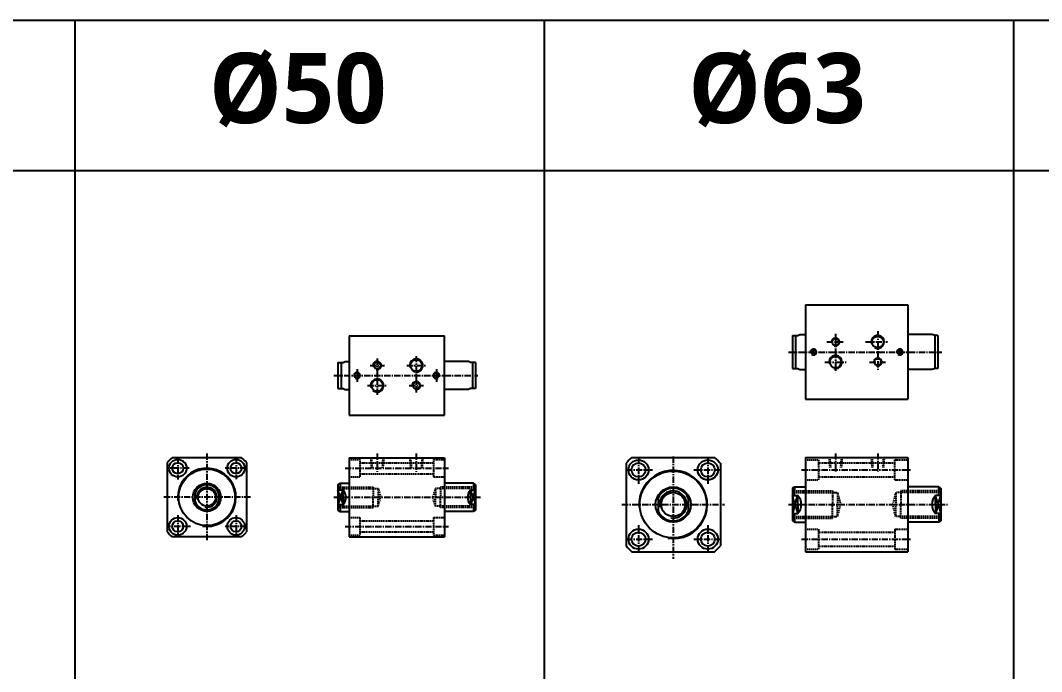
# Model space of a CAD drawing. Extents: x 0 to 4236, y -3 to 1298.
# Drawn here: x 1030 to 2048, y 649 to 1298 of the extents above; entities that cross this region are included whole.
import ezdxf

# ---------------------------------------------------------------- set-up
doc = ezdxf.new("R2010")
doc.units = 0
doc.header["$LTSCALE"] = 5
doc.header["$MEASUREMENT"] = 0
doc.header["$PDMODE"] = 34
for name, pattern in [('CENTER', [2, 1.25, -0.25, 0.25, -0.25]), ('CENTERX2', [4, 2.5, -0.5, 0.5, -0.5]), ('HIDDEN', [0.375, 0.25, -0.125])]:
    doc.linetypes.add(name, pattern=pattern)
doc.layers.get('0').update_dxf_attribs({"linetype": 'CONTINUOUS'})
doc.layers.get('Defpoints').update_dxf_attribs({"linetype": 'CONTINUOUS'})
for name, color, linetype in [('CEN', 1, 'CENTERX2'), ('HIDDEN', 2, 'HIDDEN'), ('ML', 3, 'CONTINUOUS')]:
    doc.layers.add(name, color=color, linetype=linetype)
doc.styles.add('문자', font='romans.shx')

msp = doc.modelspace()

# ---------------------------------------------------------------- linework, layer by layer
for p, q in [((4236, 1298), (0, 1298)), ((1085, 0), (1085, 1298)), ((1552.5, 0), (1552.5, 1298)), ((2020, 0), (2020, 1298)), ((4236, 1148), (0, 1148)), ((1812.4, 1014.5), (1812.4, 981)), ((1812.4, 1014.5), (1914.4, 1014.5)), ((1914.4, 1014.5), (1914.4, 920.5)), ((1452.8, 904.6), (1452.8, 983.6)), ((1799.4, 983.9), (1799.4, 951.2)), ((1799.4, 983.9), (1804.7, 983.9)), ((1802.4, 983.9), (1802.4, 951.2)), ((1804.7, 983.9), (1806.7, 985)), ((1806.7, 985), (1812.4, 985)), ((1812.4, 981), (1812.4, 967.5)), ((1938.4, 985), (1914.4, 985)), ((1914.4, 981), (1914.4, 967.5)), ((1942, 983.9), (1938.4, 985)), ((1941.4, 983.9), (1941.4, 951.2)), ((1944.4, 983.9), (1942, 983.9)), ((1944.4, 983.9), (1944.4, 951.2)), ((1944.4, 983.9), (1944.4, 951.2)), ((1812.4, 967.5), (1812.4, 920.5)), ((1476.7, 958.1), (1452.8, 958.1)), ((1478.7, 956.9), (1476.7, 958.1)), ((1483.8, 956.9), (1478.7, 956.9)), ((1480.8, 956.9), (1480.8, 931.2)), ((1483.8, 956.9), (1483.8, 931.2)), ((1799.4, 951.2), (1804.7, 951.2)), ((1804.7, 951.2), (1806.7, 950)), ((1806.7, 950), (1812.4, 950)), ((1938.4, 950), (1914.4, 950)), ((1942, 951.2), (1938.4, 950)), ((1944.4, 951.2), (1942, 951.2)), ((1476.7, 930.1), (1452.8, 930.1)), ((1478.7, 931.2), (1476.7, 930.1)), ((1483.8, 931.2), (1478.7, 931.2)), ((1812.4, 920.5), (1914.4, 920.5)), ((1633.7, 856.7), (1633.7, 774.3)), ((1639.5, 862.5), (1721.9, 862.5)), ((1727.7, 856.7), (1727.7, 774.3)), ((1812.4, 862.5), (1812.4, 829)), ((1812.4, 862.5), (1914.4, 862.5)), ((1914.4, 862.5), (1914.4, 768.5)), ((1481.8, 836.7), (1452.8, 836.7)), ((1483.8, 835.6), (1481.8, 836.7)), ((1481.8, 836.7), (1481.8, 829.9)), ((1483.8, 835.6), (1483.8, 809.9)), ((1665.7, 824.5), (1665.7, 806.5)), ((1695.7, 824.5), (1695.7, 806.5)), ((1799.4, 831.9), (1801.4, 833)), ((1799.4, 831.9), (1799.4, 799.2)), ((1799.4, 824.5), (1804.7, 824.5)), ((1801.4, 833), (1812.4, 833)), ((1801.4, 833), (1801.4, 829)), ((1801.4, 824.5), (1801.4, 833)), ((1801.4, 824.5), (1801.4, 833)), ((1804.7, 815.5), (1804.7, 824.5)), ((1812.4, 829), (1812.4, 768.5)), ((1945.4, 833), (1914.4, 833)), ((1942, 815.5), (1942, 824.5)), ((1947.4, 824.5), (1942, 824.5)), ((1945.4, 833), (1945.4, 829)), ((1947.4, 831.9), (1945.4, 833)), ((1945.4, 824.5), (1945.4, 833)), ((1945.4, 824.5), (1945.4, 833)), ((1947.4, 831.9), (1947.4, 799.2)), ((1481.8, 815.5), (1481.8, 808.7)), ((1804.7, 815.5), (1804.7, 806.5)), ((1942, 815.5), (1942, 806.5)), ((1481.8, 808.7), (1452.8, 808.7)), ((1483.8, 809.9), (1481.8, 808.7)), ((1799.4, 806.5), (1804.7, 806.5)), ((1801.4, 806.5), (1801.4, 798)), ((1801.4, 806.5), (1801.4, 798)), ((1947.4, 806.5), (1942, 806.5)), ((1945.4, 806.5), (1945.4, 798)), ((1945.4, 806.5), (1945.4, 798)), ((1799.4, 799.2), (1801.4, 798)), ((1801.4, 798), (1812.4, 798)), ((1945.4, 798), (1914.4, 798)), ((1947.4, 799.2), (1945.4, 798)), ((1639.5, 768.5), (1721.9, 768.5)), ((1812.4, 768.5), (1914.4, 768.5))]:
    msp.add_line(p, q)
at = {"color": 7}
for p, q in [((1357.8, 983.6), (1452.8, 983.6)), ((1357.8, 983.6), (1357.8, 904.6)), ((1346.8, 956.9), (1346.8, 931.2)), ((1346.8, 956.9), (1351.8, 956.9)), ((1349.8, 956.9), (1349.8, 931.2)), ((1351.8, 956.9), (1353.8, 958.1)), ((1353.8, 958.1), (1357.8, 958.1)), ((1346.8, 931.2), (1351.8, 931.2)), ((1351.8, 931.2), (1353.8, 930.1)), ((1353.8, 930.1), (1357.8, 930.1)), ((1357.8, 904.6), (1452.8, 904.6)), ((1357.8, 862.2), (1452.8, 862.2)), ((1357.8, 862.2), (1357.8, 822.7)), ((1452.8, 862.2), (1452.8, 783.2)), ((1346.8, 835.6), (1348.8, 836.7)), ((1346.8, 835.6), (1346.8, 809.9)), ((1348.8, 836.7), (1357.8, 836.7)), ((1348.8, 836.7), (1348.8, 829.9)), ((1351.8, 829.9), (1346.8, 829.9)), ((1351.8, 822.7), (1351.8, 829.9)), ((1478.7, 822.7), (1478.7, 829.9)), ((1478.7, 829.9), (1483.8, 829.9)), ((1346.8, 815.5), (1351.8, 815.5)), ((1348.8, 815.5), (1348.8, 808.7)), ((1351.8, 822.7), (1351.8, 815.5)), ((1357.8, 822.7), (1357.8, 783.2)), ((1478.7, 822.7), (1478.7, 815.5)), ((1483.8, 815.5), (1478.7, 815.5)), ((1346.8, 809.9), (1348.8, 808.7)), ((1348.8, 808.7), (1357.8, 808.7)), ((1357.8, 783.2), (1452.8, 783.2))]:
    msp.add_line(p, q, dxfattribs=at)
for centre, radius in [((1842.4, 977.5), 3.38), ((1884.4, 977.5), 5.75), ((1820.4, 967.5), 2.5), ((1906.4, 967.5), 2.5), ((1385.8, 954.1), 3.38), ((1424.8, 954.1), 5.75), ((1842.4, 957.5), 5.75), ((1884.4, 957.5), 3.38), ((1365.8, 944.1), 2.5), ((1385.8, 934.1), 5.75), ((1424.8, 934.1), 3.38), ((1680.7, 815.5), 33.3)]:
    msp.add_circle(centre, radius, dxfattribs=at)
for centre, radius in [((1646.2, 850), 10), ((1646.2, 850), 7), ((1715.2, 850), 10), ((1715.2, 850), 7), ((1680.7, 815.5), 17.5), ((1680.7, 815.5), 12), ((1646.2, 781), 10), ((1646.2, 781), 7), ((1715.2, 781), 10), ((1715.2, 781), 7)]:
    msp.add_circle(centre, radius)
for centre, radius, start, end in [((1444.8, 944.1), 3, 340.5668, 299.7281), ((1344.5, 822.7), 10.3, 315.5671, 44.4329), ((1486.1, 822.7), 10.3, 135.5671, 224.4329)]:
    msp.add_arc(centre, radius, start, end, dxfattribs=at)
for centre, radius, start, end in [((1680.7, 815.5), 62.5, 131.2361, 138.7639), ((1680.7, 815.5), 62.5, 131.2361, 138.7639), ((1680.7, 815.5), 62.5, 41.2361, 48.7639), ((1680.7, 815.5), 16.3, 23.4086, 156.5914), ((1795.3, 815.5), 13, 0.1724, 44.0348), ((1951.4, 815.5), 13, 135.9652, 179.8276), ((1795.3, 815.6), 13, 315.9652, 359.8276), ((1951.4, 815.6), 13, 180.1724, 224.0348), ((1680.7, 815.5), 16.3, 203.4086, 336.5914), ((1680.7, 815.5), 62.5, 221.2361, 228.7639), ((1680.7, 815.5), 62.5, 311.2361, 318.7639), ((1680.7, 815.5), 62.5, 311.2361, 318.7639)]:
    msp.add_arc(centre, radius, start, end)
at = {"layer": 'CEN'}
for p, q in [((1820.4, 963.8), (1820.4, 971.1)), ((1906.4, 963.8), (1906.4, 971.1))]:
    msp.add_line(p, q, dxfattribs=at)
at = {"layer": 'Defpoints', "color": 0, "linetype": 'ByBlock'}
for p in [(1385.8, 924.1), (1424.8, 925), (1721.9, 862.5), (1187.2, 783.2), (1245.2, 783.2), (1646.2, 768.5), (1715.2, 768.5), (1721.9, 768.5)]:
    msp.add_point(p, dxfattribs=at)
at = {"layer": 'HIDDEN'}
for p, q in [((1357.8, 860.5), (1368.6, 860.5)), ((1368.6, 860.5), (1368.6, 843)), ((1368.6, 857.2), (1442, 857.2)), ((1379.3, 862.2), (1380, 852.2)), ((1380, 862.2), (1380.8, 852.2)), ((1391.5, 862.2), (1390.8, 852.2)), ((1392.3, 862.2), (1391.5, 852.2)), ((1418.3, 862.2), (1419, 852.2)), ((1419, 862.2), (1419.8, 852.2)), ((1430.5, 862.2), (1429.8, 852.2)), ((1431.3, 862.2), (1430.5, 852.2)), ((1442, 860.5), (1442, 843)), ((1442, 860.5), (1452.8, 860.5)), ((1812.4, 860), (1825.4, 860)), ((1825.4, 860), (1825.4, 840)), ((1825.4, 857), (1901.4, 857)), ((1835.9, 862.5), (1836.6, 852.5)), ((1836.6, 862.5), (1837.4, 852.5)), ((1848.1, 862.5), (1847.4, 852.5)), ((1848.9, 862.5), (1848.1, 852.5)), ((1877.9, 862.5), (1878.6, 852.5)), ((1878.6, 862.5), (1879.4, 852.5)), ((1890.1, 862.5), (1889.4, 852.5)), ((1890.9, 862.5), (1890.1, 852.5)), ((1901.4, 860), (1914.4, 860)), ((1901.4, 840), (1901.4, 860)), ((1368.6, 846.2), (1442, 846.2)), ((1357.8, 843), (1368.6, 843)), ((1442, 843), (1452.8, 843)), ((1812.4, 840), (1825.4, 840)), ((1825.4, 843), (1901.4, 843)), ((1901.4, 840), (1914.4, 840)), ((1346.8, 832.7), (1381.8, 832.7)), ((1346.8, 831.5), (1381.8, 831.5)), ((1381.8, 832.7), (1381.8, 822.7)), ((1381.8, 831.5), (1386.8, 831.5)), ((1386.8, 831.5), (1386.8, 822.7)), ((1386.8, 831.5), (1389.3, 822.7)), ((1443.8, 831.5), (1441.2, 822.7)), ((1443.8, 831.5), (1443.8, 822.7)), ((1448.8, 831.5), (1443.8, 831.5)), ((1483.8, 832.7), (1448.8, 832.7)), ((1448.8, 832.7), (1448.8, 822.7)), ((1483.8, 831.5), (1448.8, 831.5)), ((1799.4, 829), (1839.4, 829)), ((1799.4, 827.5), (1844.4, 827.5)), ((1839.4, 829), (1839.4, 815.5)), ((1844.4, 827.5), (1844.4, 815.5)), ((1844.4, 827.5), (1847.4, 815.5)), ((1902.4, 827.5), (1899.3, 815.5)), ((1947.4, 827.5), (1902.4, 827.5)), ((1902.4, 827.5), (1902.4, 815.5)), ((1907.4, 829), (1907.4, 815.5)), ((1947.4, 829), (1907.4, 829)), ((1346.8, 814), (1381.8, 814)), ((1381.8, 812.7), (1381.8, 822.7)), ((1381.8, 814), (1386.8, 814)), ((1386.8, 814), (1389.3, 822.7)), ((1386.8, 814), (1386.8, 822.7)), ((1443.8, 814), (1441.2, 822.7)), ((1443.8, 814), (1443.8, 822.7)), ((1448.8, 814), (1443.8, 814)), ((1448.8, 812.7), (1448.8, 822.7)), ((1483.8, 814), (1448.8, 814)), ((1839.4, 802), (1839.4, 815.5)), ((1844.4, 803.5), (1847.4, 815.5)), ((1844.4, 803.5), (1844.4, 815.5)), ((1902.4, 803.5), (1899.3, 815.5)), ((1902.4, 803.5), (1902.4, 815.5)), ((1907.4, 802), (1907.4, 815.5)), ((1346.8, 812.7), (1381.8, 812.7)), ((1483.8, 812.7), (1448.8, 812.7)), ((1357.8, 802.5), (1368.6, 802.5)), ((1368.6, 802.5), (1368.6, 785)), ((1368.6, 799.2), (1442, 799.2)), ((1442, 802.5), (1452.8, 802.5)), ((1442, 802.5), (1442, 785)), ((1799.4, 803.5), (1844.4, 803.5)), ((1799.4, 802), (1839.4, 802)), ((1947.4, 803.5), (1902.4, 803.5)), ((1947.4, 802), (1907.4, 802)), ((1357.8, 785), (1368.6, 785)), ((1368.6, 788.2), (1442, 788.2)), ((1442, 785), (1452.8, 785)), ((1812.4, 791), (1825.4, 791)), ((1825.4, 791), (1825.4, 771)), ((1825.4, 788), (1901.4, 788)), ((1901.4, 791), (1901.4, 771)), ((1901.4, 791), (1914.4, 791)), ((1825.4, 774), (1901.4, 774)), ((1812.4, 771), (1825.4, 771)), ((1901.4, 771), (1914.4, 771))]:
    msp.add_line(p, q, dxfattribs=at)
at = {"layer": 'ML', "color": 1, "linetype": 'CENTER'}
for p, q in [((1884.4, 988.3), (1884.4, 949.6)), ((1833.8, 977.5), (1851.1, 977.5)), ((1842.4, 985.5), (1842.4, 981)), ((1842.4, 981), (1842.4, 967.5)), ((1872.4, 977.5), (1894.3, 977.5)), ((1795.4, 967.5), (1948.3, 967.5)), ((1842.4, 967.5), (1842.4, 947.3)), ((1385.8, 961), (1385.8, 924.1)), ((1424.8, 963.5), (1424.8, 927)), ((1831.9, 957.5), (1853.1, 957.5)), ((1876.4, 957.5), (1892.3, 957.5)), ((1365.8, 950.3), (1365.8, 937.8)), ((1378.8, 954.1), (1393.1, 954.1)), ((1415.3, 954.1), (1433.8, 954.1)), ((1444.8, 950.4), (1444.8, 937.8)), ((1342.8, 944.1), (1486, 944.1)), ((1376.1, 934.1), (1395.2, 934.1)), ((1417.8, 934.1), (1432.1, 934.1)), ((1216.2, 866.2), (1216.2, 779.2)), ((1385.8, 866.2), (1385.8, 848.2)), ((1424.8, 866.2), (1424.8, 848.2)), ((1842.4, 866.5), (1842.4, 848.5)), ((1884.4, 866.5), (1884.4, 848.5)), ((1187.2, 862.2), (1187.2, 840.5)), ((1245.2, 862.2), (1245.2, 840.7)), ((1646.2, 862.5), (1646.2, 836)), ((1680.7, 863.4), (1680.7, 761.4)), ((1715.2, 862.5), (1715.2, 836)), ((1198.5, 851.7), (1176.7, 851.7)), ((1255.7, 851.7), (1234.5, 851.7)), ((1353.8, 851.7), (1456.8, 851.7)), ((1633.7, 850), (1660.2, 850)), ((1701.2, 850), (1727.7, 850)), ((1808.4, 850), (1918.4, 850)), ((1259.7, 822.7), (1172.7, 822.7)), ((1342.8, 822.7), (1488.7, 822.7)), ((1629.7, 815.5), (1731.7, 815.5)), ((1795.4, 815.5), (1954, 815.5)), ((1187.2, 804.8), (1187.2, 783.2)), ((1245.2, 804.8), (1245.2, 783.2)), ((1200, 793.7), (1176.7, 793.7)), ((1255.7, 793.7), (1234.3, 793.7)), ((1353.8, 793.7), (1456.8, 793.7)), ((1646.2, 795), (1646.2, 768.5)), ((1715.2, 795), (1715.2, 768.5)), ((1633.7, 781), (1660.2, 781)), ((1701.2, 781), (1727.7, 781)), ((1808.4, 781), (1918.4, 781))]:
    msp.add_line(p, q, dxfattribs=at)
at = {"layer": 'ML', "color": 7}
for p, q in [((1176.7, 857.3), (1176.7, 788.2)), ((1250.8, 862.2), (1181.6, 862.2)), ((1255.7, 857.3), (1255.7, 788.2)), ((1204.2, 829.9), (1204.2, 815.5)), ((1228.2, 829.9), (1228.2, 815.5)), ((1250.8, 783.2), (1181.6, 783.2))]:
    msp.add_line(p, q, dxfattribs=at)
at = {"layer": 'ML'}
for p, q in [((1349.3, 822.7), (1346.8, 829.9)), ((1349.3, 822.7), (1351.8, 829.9)), ((1481.3, 822.7), (1478.7, 829.9)), ((1481.3, 822.7), (1483.8, 829.9)), ((1802, 815.5), (1799.4, 824.5)), ((1802, 815.5), (1804.7, 824.5)), ((1944.7, 815.5), (1942, 824.5)), ((1944.7, 815.5), (1947.4, 824.5)), ((1216.2, 822.7), (1216.2, 822.7)), ((1349.3, 822.7), (1346.8, 815.5)), ((1349.3, 822.7), (1351.8, 815.5)), ((1481.3, 822.7), (1478.7, 815.5)), ((1481.3, 822.7), (1483.8, 815.5)), ((1802, 815.5), (1799.4, 806.5)), ((1802, 815.5), (1804.7, 806.5)), ((1944.7, 815.5), (1942, 806.5)), ((1944.7, 815.5), (1947.4, 806.5))]:
    msp.add_line(p, q, dxfattribs=at)
msp.add_circle((1444.8, 944.1), 2.5, dxfattribs=at)
at = {"layer": 'ML', "color": 7}
for centre, radius in [((1187.2, 851.7), 8.75), ((1187.2, 851.7), 5.5), ((1245.2, 851.7), 8.75), ((1245.2, 851.7), 5.5), ((1216.2, 822.7), 28.2), ((1216.2, 822.7), 14), ((1216.2, 822.7), 8.75), ((1187.2, 793.7), 8.75), ((1187.2, 793.7), 5.5), ((1245.2, 793.7), 8.75), ((1245.2, 793.7), 5.5)]:
    msp.add_circle(centre, radius, dxfattribs=at)
at = {"layer": 'ML'}
for centre, radius, start, end in [((1842.4, 977.5), 4, 251.2851, 194.3401), ((1884.4, 977.5), 6.5, 244.153, 199.9807), ((1820.4, 967.5), 3, 238.7929, 198.2732), ((1906.4, 967.5), 3, 238.7929, 198.2732), ((1385.8, 954.1), 4, 254.8193, 200.5577), ((1424.8, 954.1), 6.5, 225.698, 198.6031), ((1842.4, 957.5), 6.5, 255.3795, 194.0463), ((1884.4, 957.5), 4, 251.2851, 194.3401), ((1365.8, 944.1), 3, 240.2719, 199.4332), ((1385.8, 934.1), 6.5, 228.4739, 197.5007), ((1424.8, 934.1), 4, 251.2851, 194.3401), ((1216.2, 822.7), 29, 261.2764, 186.1378), ((1680.7, 815.5), 34, 261.1574, 184.4977), ((1216.2, 822.7), 10, 257.6151, 190.8458), ((1680.7, 815.5), 13.5, 259.7197, 191.8815)]:
    msp.add_arc(centre, radius, start, end, dxfattribs=at)
at = {"layer": 'ML', "color": 7}
for radius, start, end in [(52.5, 131.203, 138.797), (52.5, 41.203, 48.797), (12.5, 16.2602, 163.7398), (12.5, 196.2602, 343.7398), (52.5, 221.203, 228.797), (52.5, 311.203, 318.797)]:
    msp.add_arc((1216.2, 822.7), radius, start, end, dxfattribs=at)

# ---------------------------------------------------------------- texts
at = {"char_height": 70, "attachment_point": 1, "style": '문자'}
for s, insert in [('{\\fMalgun Gothic|b1|i0|c129|p50;%%C50}', (1218.3, 1265.6)), ('{\\fMalgun Gothic|b1|i0|c129|p50;%%C63}', (1695.7, 1265.6))]:
    msp.add_mtext_dynamic_manual_height_columns(s, width=124.533, gutter_width=16, heights=[-75.6], dxfattribs=dict(at, insert=insert))

doc.saveas('drawing.dxf')
